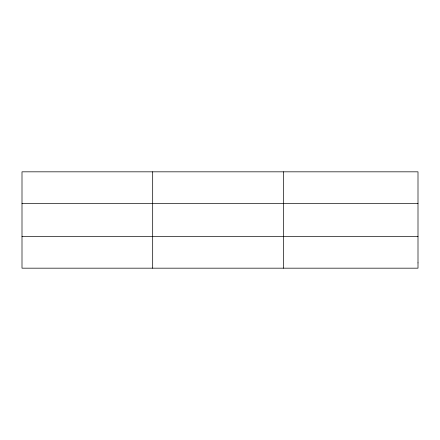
<?xml version="1.0" encoding="UTF-8"?>
<svg xmlns="http://www.w3.org/2000/svg" width="440" height="440" viewBox="0 0 440 440"><rect width="100%" height="100%" fill="white"/><g stroke="black" fill="none" stroke-linecap="round" stroke-linejoin="round"><path stroke-width="0.66" d="M152.68 268.175L152.68 171.826M283.36 268.175L283.36 171.826M22 203.621L418 203.621M22 236.379L418 236.379M418 262.878L418 268.175L22 268.175L22 171.826L418 171.826L418 262.878"/></g></svg>
